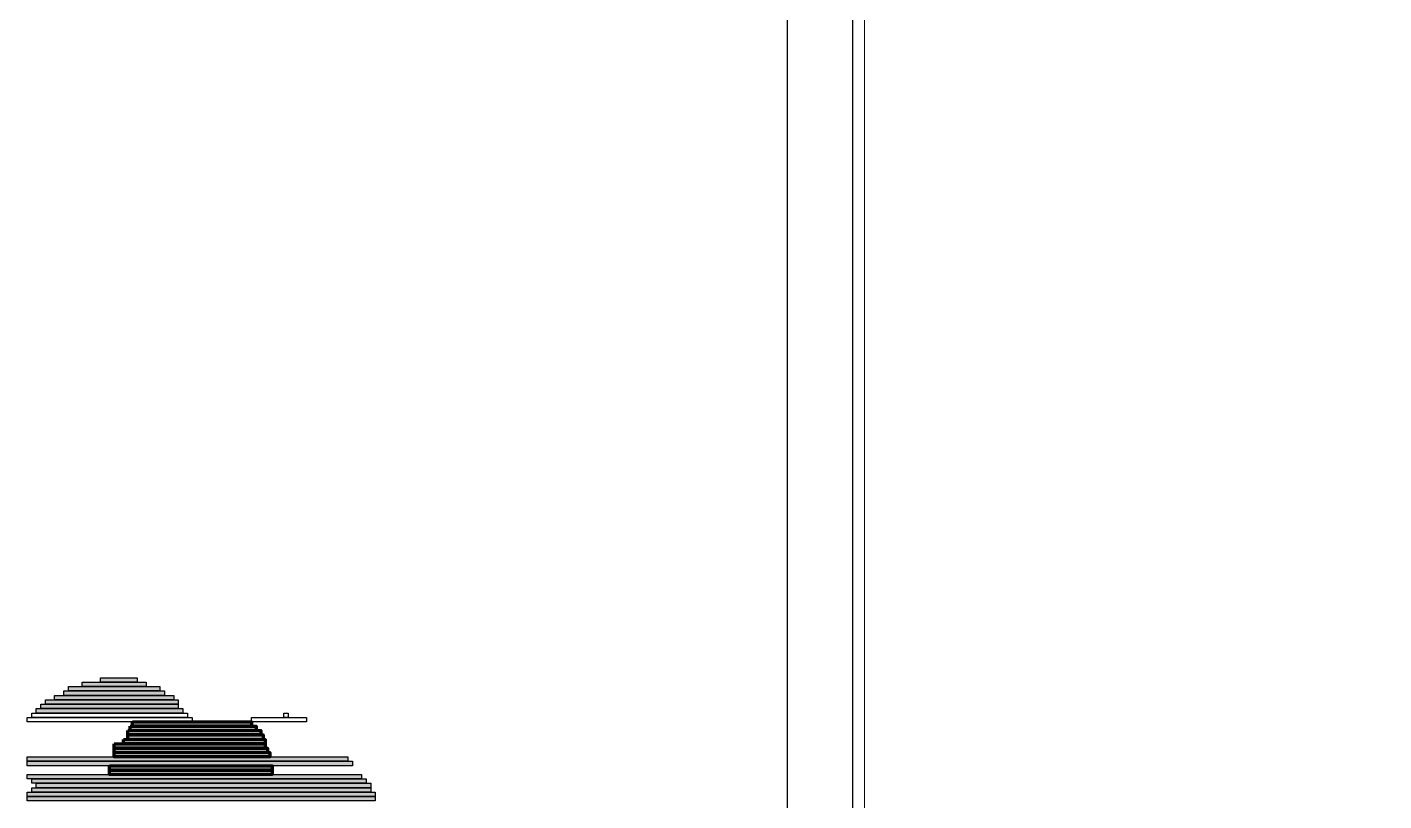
# Model space of a CAD drawing. Header units: millimetres. Extents: x 8 to 41779, y 4087 to 28530.
# Drawn here: x 17666 to 19565, y 16771 to 17854 of the extents above; entities that cross this region are included whole.
import ezdxf

# ---------------------------------------------------------------- set-up
doc = ezdxf.new("R2010")
doc.units = ezdxf.units.MM
doc.header["$LTSCALE"] = 50
for name, color, linetype in [('00_Wand_Bestand', 7, 'Continuous'), ('05_Linien_stark', 7, 'Continuous'), ('06_Linien_fein', 3, 'Continuous'), ('07_Bemassung', 6, 'Continuous')]:
    doc.layers.add(name, color=color, linetype=linetype)

msp = doc.modelspace()

# ---------------------------------------------------------------- hatches: boundary and pattern name
at = {"layer": '00_Wand_Bestand'}
for points in [[(17717, 16925), (17858, 16925), (17858, 16918.8), (17717, 16918.8)], [(17723.4, 16931.1), (17851.6, 16931.1), (17851.6, 16925), (17723.4, 16925)], [(17742.6, 16937.2), (17832.4, 16937.2), (17832.4, 16931.1), (17742.6, 16931.1)], [(17684.9, 16906.5), (17877.3, 16906.5), (17877.3, 16900.4), (17684.9, 16900.4)], [(17691.3, 16912.7), (17877.3, 16912.7), (17877.3, 16906.5), (17691.3, 16906.5)], [(17704.2, 16918.8), (17870.9, 16918.8), (17870.9, 16912.7), (17704.2, 16912.7)], [(17678.5, 16900.4), (17883.7, 16900.4), (17883.7, 16894.2), (17678.5, 16894.2)], [(17665.7, 16832.8), (18114.5, 16832.8), (18114.5, 16826.6), (17665.7, 16826.6)], [(17665.7, 16826.6), (18121, 16826.6), (18121, 16820.4), (17665.7, 16820.4)], [(17665.7, 16808.2), (18133.8, 16808.2), (18133.8, 16802), (17665.7, 16802)], [(17672.1, 16802), (18140.2, 16802), (18140.2, 16795.9), (17672.1, 16795.9)], [(17672.1, 16789.7), (18146.6, 16789.7), (18146.6, 16783.5), (17672.1, 16783.5)], [(17678.5, 16795.9), (18146.6, 16795.9), (18146.6, 16789.7), (17678.5, 16789.7)], [(17665.7, 16783.5), (18153, 16783.5), (18153, 16777.4), (17665.7, 16777.4)], [(17665.7, 16777.4), (18153, 16777.4), (18153, 16771.3), (17665.7, 16771.3)]]:
    msp.add_hatch(color=7, dxfattribs=at).paths.add_polyline_path(points)
at = {"layer": '07_Bemassung'}
msp.add_hatch(color=7, dxfattribs=at).paths.add_polyline_path([(17768.3, 16943.4), (17819.6, 16943.4), (17819.6, 16937.2), (17768.3, 16937.2)])

# ---------------------------------------------------------------- linework, layer by layer
at = {"layer": '00_Wand_Bestand'}
for points in [[(17717, 16925), (17858, 16925), (17858, 16918.8), (17717, 16918.8)], [(17723.4, 16931.1), (17851.6, 16931.1), (17851.6, 16925), (17723.4, 16925)], [(17742.6, 16937.2), (17832.4, 16937.2), (17832.4, 16931.1), (17742.6, 16931.1)], [(17684.9, 16906.5), (17877.3, 16906.5), (17877.3, 16900.4), (17684.9, 16900.4)], [(17691.3, 16912.7), (17877.3, 16912.7), (17877.3, 16906.5), (17691.3, 16906.5)], [(17704.2, 16918.8), (17870.9, 16918.8), (17870.9, 16912.7), (17704.2, 16912.7)], [(17678.5, 16900.4), (17883.7, 16900.4), (17883.7, 16894.2), (17678.5, 16894.2)], [(17665.7, 16832.8), (18114.5, 16832.8), (18114.5, 16826.6), (17665.7, 16826.6)], [(17665.7, 16826.6), (18121, 16826.6), (18121, 16820.4), (17665.7, 16820.4)], [(17665.7, 16808.2), (18133.8, 16808.2), (18133.8, 16802), (17665.7, 16802)], [(17672.1, 16802), (18140.2, 16802), (18140.2, 16795.9), (17672.1, 16795.9)], [(17672.1, 16789.7), (18146.6, 16789.7), (18146.6, 16783.5), (17672.1, 16783.5)], [(17678.5, 16795.9), (18146.6, 16795.9), (18146.6, 16789.7), (17678.5, 16789.7)], [(17665.7, 16783.5), (18153, 16783.5), (18153, 16777.4), (17665.7, 16777.4)], [(17665.7, 16777.4), (18153, 16777.4), (18153, 16771.3), (17665.7, 16771.3)]]:
    msp.add_lwpolyline(points, close=True, dxfattribs=at)
at = {"layer": '05_Linien_stark', "lineweight": 25}
msp.add_lwpolyline([(18730.1, 19282.2), (18820.9, 19282.2), (18820.9, 12196.3), (18730.1, 12196.3)], close=True, dxfattribs=at)
at = {"layer": '05_Linien_stark', "lineweight": 18}
msp.add_lwpolyline([(18837.9, 18081.1), (30434.6, 18081.1), (30434.6, 7255.9), (18837.9, 7255.9)], close=True, dxfattribs=at)
at = {"layer": '05_Linien_stark', "lineweight": 211}
for points in [[(17806.8, 16869.6), (17992.7, 16869.6), (17992.7, 16863.5), (17806.8, 16863.5)], [(17810, 16875.8), (17986.3, 16875.8), (17986.3, 16869.6), (17810, 16869.6)], [(17813.2, 16881.9), (17979.9, 16881.9), (17979.9, 16875.8), (17813.2, 16875.8)], [(17787.5, 16851.2), (17999.1, 16851.2), (17999.1, 16845), (17787.5, 16845)], [(17800.4, 16857.3), (17999.1, 16857.3), (17999.1, 16851.2), (17800.4, 16851.2)], [(17806.8, 16863.5), (17995.9, 16863.5), (17995.9, 16857.3), (17806.8, 16857.3)], [(17787.5, 16845), (18002.3, 16845), (18002.3, 16838.9), (17787.5, 16838.9)], [(17787.5, 16838.9), (18005.5, 16838.9), (18005.5, 16832.8), (17787.5, 16832.8)], [(17781.1, 16820.4), (18008.8, 16820.4), (18008.8, 16814.3), (17781.1, 16814.3)], [(17781.1, 16814.3), (18008.8, 16814.3), (18008.8, 16808.2), (17781.1, 16808.2)]]:
    msp.add_lwpolyline(points, close=True, dxfattribs=at)
at = {"layer": '06_Linien_fein'}
for points in [[(17665.7, 16888.1), (17896.6, 16888.1), (17896.6, 16881.9), (17665.7, 16881.9)], [(17672.1, 16894.2), (17890.2, 16894.2), (17890.2, 16888.1), (17672.1, 16888.1)], [(17979.9, 16888.1), (18056.9, 16888.1), (18056.9, 16881.9), (17979.9, 16881.9)], [(18024.8, 16894.2), (18031.2, 16894.2), (18031.2, 16888.1), (18024.8, 16888.1)]]:
    msp.add_lwpolyline(points, close=True, dxfattribs=at)
at = {"layer": '07_Bemassung'}
msp.add_lwpolyline([(17768.3, 16943.4), (17819.6, 16943.4), (17819.6, 16937.2), (17768.3, 16937.2)], close=True, dxfattribs=at)

doc.saveas('drawing.dxf')
